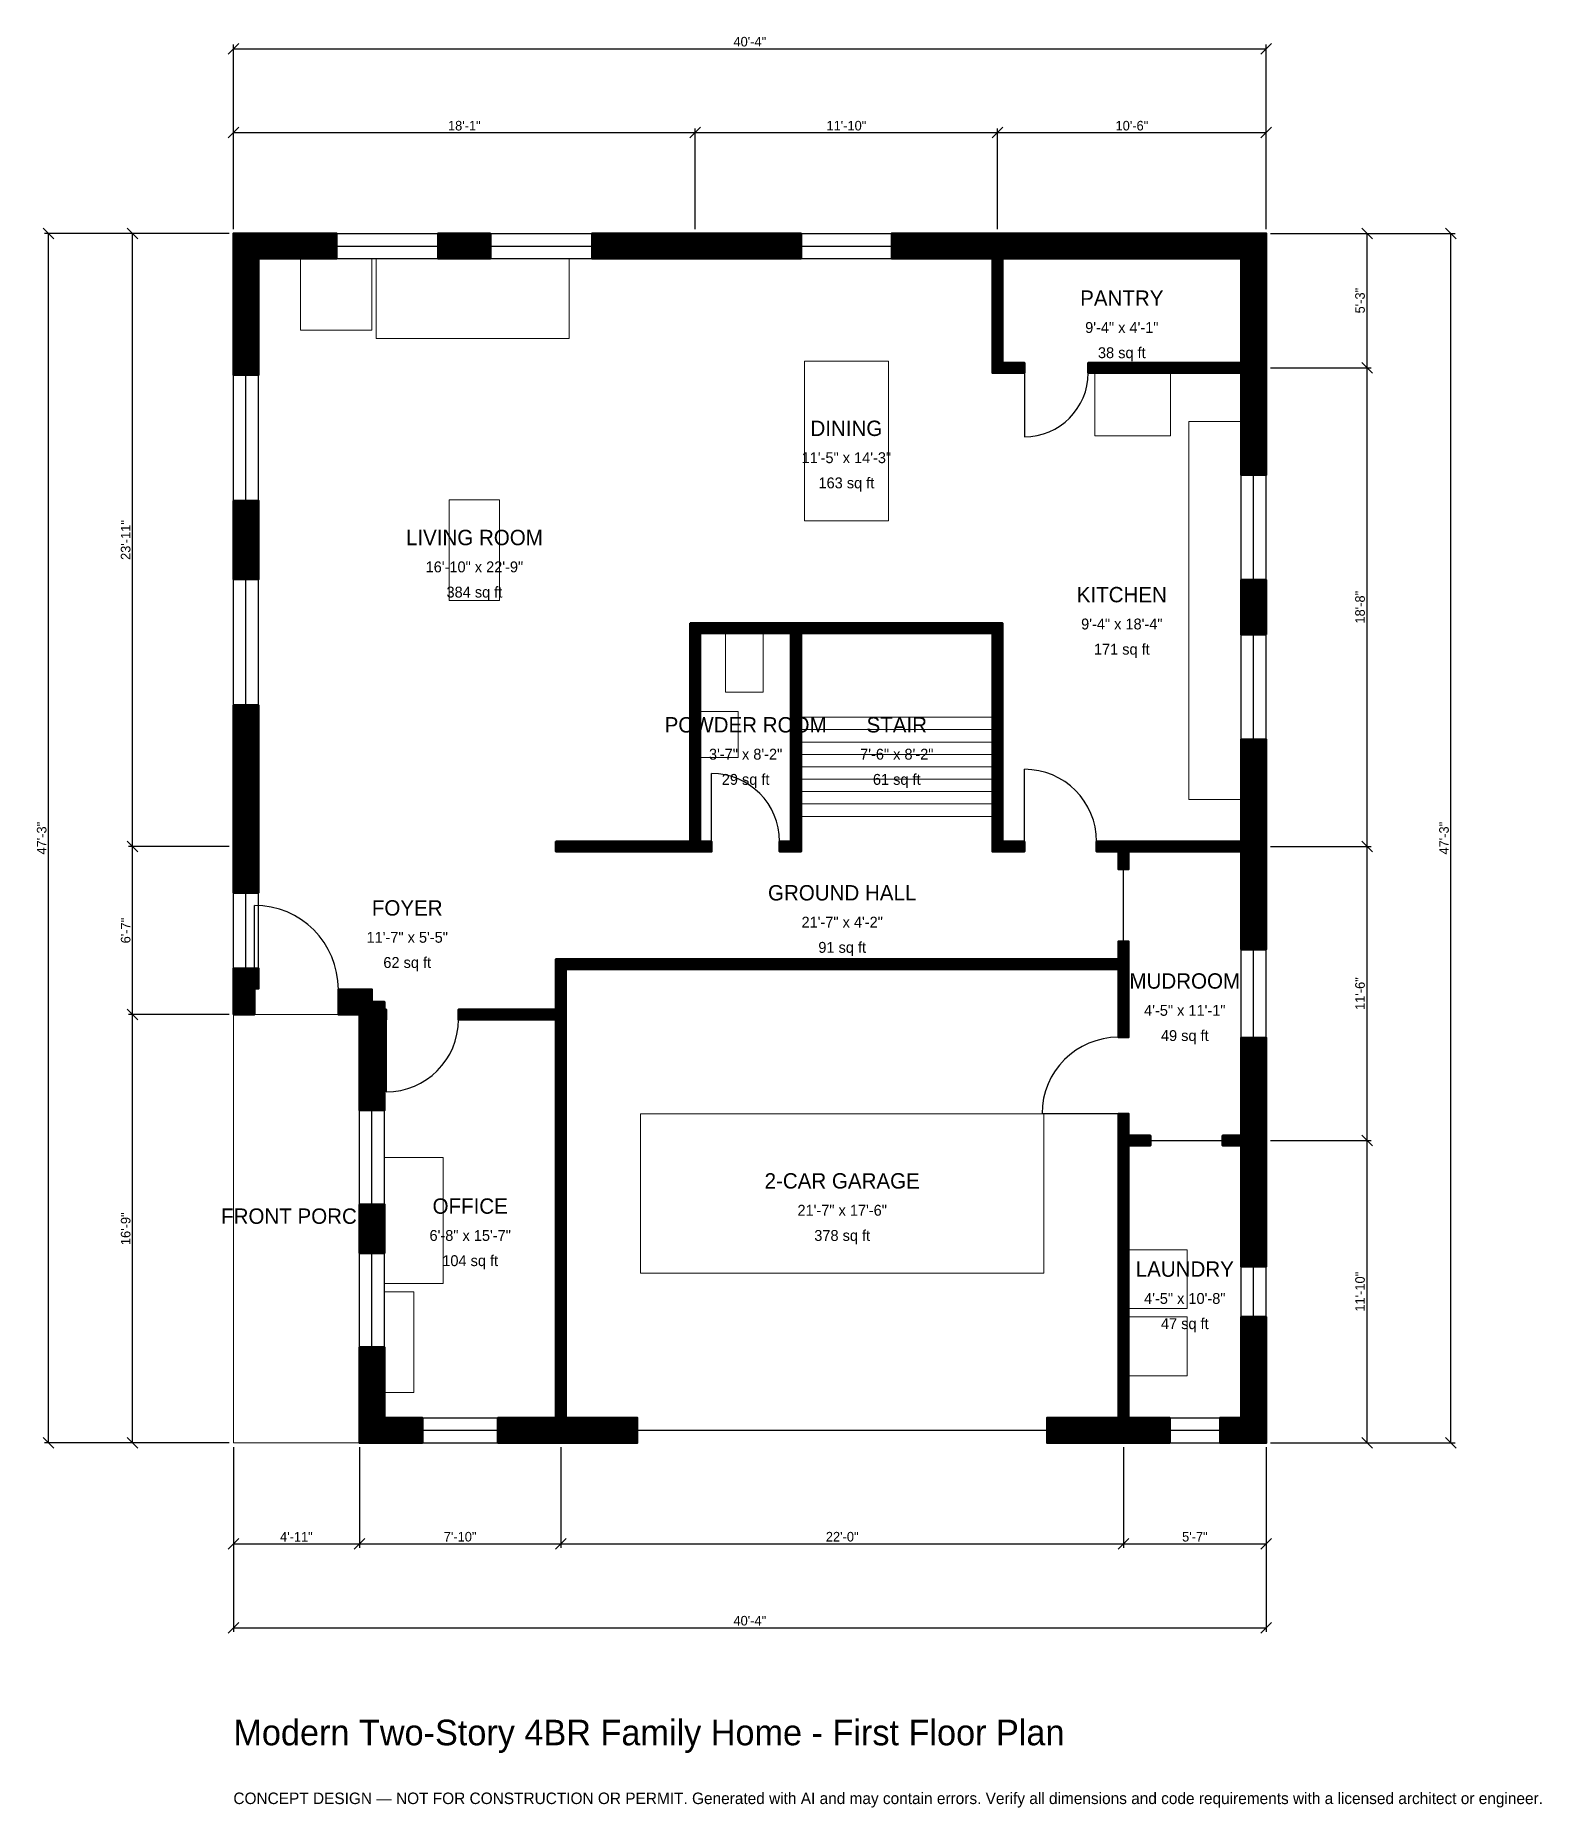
# Model space of a CAD drawing. Header units: inches. Extents: x -93 to 613, y -171 to 660.
import ezdxf
from ezdxf.enums import TextEntityAlignment as Align

# ---------------------------------------------------------------- set-up
doc = ezdxf.new("R2010")
doc.units = ezdxf.units.IN
doc.header["$MEASUREMENT"] = 0
doc.linetypes.add('DASHED', pattern=[0.6, 0.5, -0.1])
for name, color, linetype, lineweight in [('A-ANNO-DIMS', 1, 'Continuous', 13), ('A-ANNO-TEXT', 7, 'Continuous', 18), ('A-AREA-IDEN', 7, 'Continuous', 18), ('A-DOOR', 2, 'Continuous', 25), ('A-FLOR-FIXT', 9, 'Continuous', 13), ('A-FLOR-STRS', 3, 'Continuous', 18), ('A-FURN', 9, 'Continuous', 13), ('A-GLAZ', 4, 'Continuous', 25), ('A-SITE-PAVE', 8, 'Continuous', 13), ('A-WALL', 7, 'Continuous', 50), ('A-WALL-PATT', 8, 'Continuous', 13)]:
    doc.layers.add(name, color=color, linetype=linetype, lineweight=lineweight)
doc.dimstyles.new('PLAN', dxfattribs={"dimtxt": 4.5, "dimasz": 3, "dimexe": 2, "dimexo": 2, "dimgap": 1, "dimtad": 1, "dimdec": 0, "dimlunit": 4, "dimtsz": 2.5, "dimcen": 2.5, "dimclrd": 1, "dimclre": 1, "dimazin": 3, "dimtfac": 1, "dimtmove": 0, "dimatfit": 3})

msp = doc.modelspace()

# ---------------------------------------------------------------- hatches: boundary and pattern name
at = {"layer": 'A-WALL-PATT'}
h = msp.add_hatch(dxfattribs=at)
h.set_pattern_fill('ANSI31', color=8, scale=0.8)
h.paths.add_polyline_path([(151.1811, 0), (151.1811, 0), (147.6378, 0), (124.0157, 0), (124.0157, 11.811), (147.6378, 11.811), (151.1811, 11.811), (151.1811, 198.4252), (105.5118, 198.4252), (105.5118, 203.1496), (151.1811, 203.1496), (151.1811, 222.0472), (151.1811, 226.7717), (155.9055, 226.7717), (414.9606, 226.7717), (414.9606, 235.0394), (419.685, 235.0394), (419.685, 226.7717), (419.685, 222.0472), (419.685, 190.1575), (414.9606, 190.1575), (414.9606, 222.0472), (155.9055, 222.0472), (155.9055, 203.1496), (155.9055, 198.4252), (155.9055, 11.811), (159.4488, 11.811), (189.3701, 11.811), (189.3701, 0), (159.4488, 0), (155.9055, 0), (155.9055, 0), (151.1811, 0)])
h.paths.add_polyline_path([(70.8661, 0), (70.8661, 0), (59.0551, 0), (59.0551, 0), (59.0551, 0), (59.0551, 11.811), (59.0551, 11.811), (59.0551, 44.8819), (70.8661, 44.8819), (70.8661, 11.811), (88.5827, 11.811), (88.5827, 0), (70.8661, 0)])
h.paths.add_polyline_path([(59.0551, 111.811), (70.8661, 111.811), (70.8661, 88.9764), (59.0551, 88.9764), (59.0551, 111.811)])
h.paths.add_polyline_path([(59.0551, 198.4252), (59.0551, 198.4252), (59.0551, 200.7874), (56.6929, 200.7874), (56.6929, 200.7874), (49.2126, 200.7874), (49.2126, 212.5984), (64.9606, 212.5984), (64.9606, 206.6929), (70.8661, 206.6929), (70.8661, 203.1496), (71.6535, 203.1496), (71.6535, 198.4252), (70.8661, 198.4252), (70.8661, 155.9055), (59.0551, 155.9055), (59.0551, 198.4252)])
h.paths.add_polyline_path([(0, 200.7874), (0, 200.7874), (0, 200.7874), (0, 212.5984), (0, 212.5984), (0, 222.4409), (11.811, 222.4409), (11.811, 212.9921), (9.8425, 212.9921), (9.8425, 200.7874), (0, 200.7874)])
h.paths.add_polyline_path([(0, 273.622), (0, 285.4331), (0, 345.8005), (11.811, 345.8005), (11.811, 285.4331), (11.811, 273.622), (11.811, 257.874), (0, 257.874), (0, 273.622)])
h.paths.add_polyline_path([(0, 441.601), (11.811, 441.601), (11.811, 404.8556), (0, 404.8556), (0, 441.601)])
h.paths.add_polyline_path([(0, 555.1181), (0, 555.1181), (0, 566.9291), (0, 566.9291), (0, 566.9292), (11.811, 566.9292), (11.811, 566.9291), (48.3596, 566.9291), (48.3596, 555.1181), (11.811, 555.1181), (11.811, 500.6562), (0, 500.6562), (0, 555.1181)])
h.paths.add_polyline_path([(120.5381, 566.9291), (120.5381, 555.1181), (95.9974, 555.1181), (95.9974, 566.9291), (120.5381, 566.9291)])
h.paths.add_polyline_path([(210.6299, 566.9291), (222.4409, 566.9291), (266.1417, 566.9291), (266.1417, 555.1181), (222.4409, 555.1181), (210.6299, 555.1181), (168.1759, 555.1181), (168.1759, 566.9291), (210.6299, 566.9291)])
h.paths.add_polyline_path([(352.3622, 566.9291), (352.3622, 566.9291), (355.9055, 566.9291), (355.9055, 566.9292), (360.6299, 566.9292), (360.6299, 566.9291), (472.4409, 566.9291), (472.4409, 566.9292), (484.252, 566.9292), (484.252, 566.9291), (484.252, 566.9291), (484.252, 555.1181), (484.252, 555.1181), (484.252, 509.8425), (484.252, 506.2992), (484.252, 506.2992), (484.252, 501.5748), (484.252, 501.5748), (484.252, 498.0315), (484.252, 453.7402), (472.4409, 453.7402), (472.4409, 498.0315), (472.4409, 501.5748), (400.7874, 501.5748), (400.7874, 506.2992), (472.4409, 506.2992), (472.4409, 509.8425), (472.4409, 555.1181), (364.1732, 555.1181), (364.1732, 555.1181), (360.6299, 555.1181), (360.6299, 506.2992), (370.8661, 506.2992), (370.8661, 501.5748), (360.6299, 501.5748), (355.9055, 501.5748), (355.9055, 506.2992), (355.9055, 555.1181), (308.6614, 555.1181), (308.6614, 566.9291), (352.3622, 566.9291)])
h.paths.add_polyline_path([(484.252, 378.937), (472.4409, 378.937), (472.4409, 404.5276), (484.252, 404.5276), (484.252, 378.937)])
h.paths.add_polyline_path([(484.252, 281.8898), (484.252, 281.8898), (484.252, 277.1654), (484.252, 277.1654), (484.252, 273.622), (484.252, 273.622), (484.252, 231.2992), (472.4409, 231.2992), (472.4409, 277.1654), (419.685, 277.1654), (419.685, 268.8976), (414.9606, 268.8976), (414.9606, 277.1654), (404.7244, 277.1654), (404.7244, 281.8898), (414.9606, 281.8898), (419.685, 281.8898), (472.4409, 281.8898), (472.4409, 285.4331), (472.4409, 285.4331), (472.4409, 329.7244), (484.252, 329.7244), (484.252, 281.8898)])
h.paths.add_polyline_path([(484.252, 147.6378), (484.252, 144.0945), (484.252, 144.0945), (484.252, 139.3701), (484.252, 139.3701), (484.252, 135.8268), (484.252, 82.6772), (472.4409, 82.6772), (472.4409, 135.8268), (472.4409, 139.3701), (463.7795, 139.3701), (463.7795, 144.0945), (472.4409, 144.0945), (472.4409, 147.6378), (472.4409, 189.9606), (484.252, 189.9606), (484.252, 147.6378)])
h.paths.add_polyline_path([(484.252, 11.811), (484.252, 11.811), (484.252, 0), (484.252, 0), (484.252, 0), (472.4409, 0), (472.4409, 0), (462.5984, 0), (462.5984, 11.811), (472.4409, 11.811), (472.4409, 59.0551), (484.252, 59.0551), (484.252, 11.811)])
h.paths.add_polyline_path([(423.2283, 0), (419.685, 0), (419.685, 0), (414.9606, 0), (414.9606, 0), (411.4173, 0), (381.4961, 0), (381.4961, 11.811), (411.4173, 11.811), (414.9606, 11.811), (414.9606, 139.3701), (414.9606, 144.0945), (414.9606, 154.3307), (419.685, 154.3307), (419.685, 144.0945), (429.9213, 144.0945), (429.9213, 139.3701), (419.685, 139.3701), (419.685, 11.811), (423.2283, 11.811), (438.9764, 11.811), (438.9764, 0), (423.2283, 0)])
h.paths.add_polyline_path([(360.6299, 277.1654), (355.9055, 277.1654), (355.9055, 281.8898), (355.9055, 379.5276), (266.1417, 379.5276), (266.1417, 281.8898), (266.1417, 277.1654), (261.4173, 277.1654), (256.1024, 277.1654), (256.1024, 281.8898), (261.4173, 281.8898), (261.4173, 379.5276), (218.8976, 379.5276), (218.8976, 281.8898), (224.2126, 281.8898), (224.2126, 277.1654), (218.8976, 277.1654), (214.1732, 277.1654), (151.1811, 277.1654), (151.1811, 281.8898), (214.1732, 281.8898), (214.1732, 379.5276), (214.1732, 384.252), (218.8976, 384.252), (261.4173, 384.252), (266.1417, 384.252), (355.9055, 384.252), (360.6299, 384.252), (360.6299, 379.5276), (360.6299, 281.8898), (370.8661, 281.8898), (370.8661, 277.1654), (360.6299, 277.1654)])

# ---------------------------------------------------------------- linework, layer by layer
at = {"layer": 'A-DOOR'}
for p, q in [((370.8661, 501.5748), (370.8661, 471.6535)), ((370.8661, 281.8898), (370.8661, 315.748)), ((224.2126, 281.8898), (224.2126, 313.7795)), ((417.3228, 235.0394), (417.3228, 268.8976)), ((9.8425, 212.5984), (9.8425, 251.9685)), ((71.6535, 198.4252), (71.6535, 164.5669)), ((414.9606, 154.3307), (379.1339, 154.3307)), ((429.9213, 141.7323), (463.7795, 141.7323))]:
    msp.add_line(p, q, dxfattribs=at)
at = {"layer": 'A-DOOR', "linetype": 'DASHED'}
msp.add_line((189.3701, 5.9055), (381.4961, 5.9055), dxfattribs=at)
at = {"layer": 'A-DOOR'}
for centre, radius, start, end in [((370.8661, 501.5748), 29.9213, 270, 360), ((370.8661, 281.8898), 33.8583, 0, 90), ((224.2126, 281.8898), 31.8898, 0, 90), ((9.8425, 212.5984), 39.3701, 0, 90), ((71.6535, 198.4252), 33.8583, 270, 360), ((414.9606, 154.3307), 35.8268, 90, 180)]:
    msp.add_arc(centre, radius, start, end, dxfattribs=at)
at = {"layer": 'A-FLOR-FIXT'}
for points in [[(448.0315, 301.5748), (472.4409, 301.5748), (472.4409, 478.7402), (448.0315, 478.7402)], [(230.7087, 351.9685), (248.4252, 351.9685), (248.4252, 379.5276), (230.7087, 379.5276)], [(218.8976, 321.2598), (236.6142, 321.2598), (236.6142, 342.9134), (218.8976, 342.9134)]]:
    msp.add_lwpolyline(points, close=True, dxfattribs=at)
at = {"layer": 'A-FLOR-STRS'}
for p, q in [((266.1417, 340.1575), (355.9055, 340.1575)), ((266.1417, 334.3504), (355.9055, 334.3504)), ((266.1417, 328.5433), (355.9055, 328.5433)), ((266.1417, 322.7362), (355.9055, 322.7362)), ((266.1417, 316.9291), (355.9055, 316.9291)), ((266.1417, 311.122), (355.9055, 311.122)), ((266.1417, 305.315), (355.9055, 305.315)), ((266.1417, 299.5079), (355.9055, 299.5079)), ((266.1417, 293.7008), (355.9055, 293.7008))]:
    msp.add_line(p, q, dxfattribs=at)
at = {"layer": 'A-FURN'}
for points in [[(31.4961, 521.6535), (64.9606, 521.6535), (64.9606, 555.1181), (31.4961, 555.1181)], [(66.9291, 517.7165), (157.4803, 517.7165), (157.4803, 555.1181), (66.9291, 555.1181)], [(267.7165, 432.2835), (307.0866, 432.2835), (307.0866, 507.0866), (267.7165, 507.0866)], [(403.937, 472.0472), (439.3701, 472.0472), (439.3701, 501.5748), (403.937, 501.5748)], [(101.1811, 394.8819), (124.8031, 394.8819), (124.8031, 442.126), (101.1811, 442.126)], [(190.9449, 79.5276), (379.9213, 79.5276), (379.9213, 154.3307), (190.9449, 154.3307)], [(70.8661, 74.8031), (98.4252, 74.8031), (98.4252, 133.8583), (70.8661, 133.8583)], [(419.685, 62.9921), (447.2441, 62.9921), (447.2441, 90.5512), (419.685, 90.5512)], [(70.8661, 23.622), (84.6457, 23.622), (84.6457, 70.8661), (70.8661, 70.8661)], [(419.685, 31.4961), (447.2441, 31.4961), (447.2441, 59.0551), (419.685, 59.0551)]]:
    msp.add_lwpolyline(points, close=True, dxfattribs=at)
at = {"layer": 'A-GLAZ'}
for p, q in [((48.3596, 566.9291), (95.9974, 566.9291)), ((120.5381, 566.9291), (168.1759, 566.9291)), ((266.1417, 566.9291), (308.6614, 566.9291)), ((48.3596, 561.0236), (95.9974, 561.0236)), ((120.5381, 561.0236), (168.1759, 561.0236)), ((266.1417, 561.0236), (308.6614, 561.0236)), ((48.3596, 555.1181), (95.9974, 555.1181)), ((120.5381, 555.1181), (168.1759, 555.1181)), ((266.1417, 555.1181), (308.6614, 555.1181)), ((0, 441.601), (0, 500.6562)), ((5.9055, 441.601), (5.9055, 500.6562)), ((11.811, 441.601), (11.811, 500.6562)), ((472.4409, 404.5276), (472.4409, 453.7402)), ((478.3465, 404.5276), (478.3465, 453.7402)), ((484.252, 404.5276), (484.252, 453.7402)), ((0, 345.8005), (0, 404.8556)), ((5.9055, 345.8005), (5.9055, 404.8556)), ((11.811, 345.8005), (11.811, 404.8556)), ((472.4409, 329.7244), (472.4409, 378.937)), ((478.3465, 329.7244), (478.3465, 378.937)), ((484.252, 329.7244), (484.252, 378.937)), ((0, 222.4409), (0, 257.874)), ((5.9055, 222.4409), (5.9055, 257.874)), ((11.811, 222.4409), (11.811, 257.874)), ((472.4409, 189.9606), (472.4409, 231.2992)), ((478.3465, 189.9606), (478.3465, 231.2992)), ((484.252, 189.9606), (484.252, 231.2992)), ((59.0551, 111.811), (59.0551, 155.9055)), ((64.9606, 111.811), (64.9606, 155.9055)), ((70.8661, 111.811), (70.8661, 155.9055)), ((59.0551, 44.8819), (59.0551, 88.9764)), ((64.9606, 44.8819), (64.9606, 88.9764)), ((70.8661, 44.8819), (70.8661, 88.9764)), ((472.4409, 59.0551), (472.4409, 82.6772)), ((478.3465, 59.0551), (478.3465, 82.6772)), ((484.252, 59.0551), (484.252, 82.6772)), ((88.5827, 11.811), (124.0157, 11.811)), ((438.9764, 11.811), (462.5984, 11.811)), ((88.5827, 5.9055), (124.0157, 5.9055)), ((88.5827, 0), (124.0157, 0)), ((438.9764, 5.9055), (462.5984, 5.9055)), ((438.9764, 0), (462.5984, 0))]:
    msp.add_line(p, q, dxfattribs=at)
at = {"layer": 'A-SITE-PAVE', "linetype": 'DASHED'}
msp.add_lwpolyline([(0, 0), (59.0551, 0), (59.0551, 200.7874), (0, 200.7874)], close=True, dxfattribs=at)
at = {"layer": 'A-WALL'}
for points in [[(0, 555.1181), (0, 555.1181), (0, 566.9291), (0, 566.9291), (0, 566.9292), (11.811, 566.9292), (11.811, 566.9291), (48.3596, 566.9291), (48.3596, 555.1181), (11.811, 555.1181), (11.811, 500.6562), (0, 500.6562), (0, 555.1181)], [(120.5381, 566.9291), (120.5381, 555.1181), (95.9974, 555.1181), (95.9974, 566.9291), (120.5381, 566.9291)], [(210.6299, 566.9291), (222.4409, 566.9291), (266.1417, 566.9291), (266.1417, 555.1181), (222.4409, 555.1181), (210.6299, 555.1181), (168.1759, 555.1181), (168.1759, 566.9291), (210.6299, 566.9291)], [(352.3622, 566.9291), (352.3622, 566.9291), (355.9055, 566.9291), (355.9055, 566.9292), (360.6299, 566.9292), (360.6299, 566.9291), (472.4409, 566.9291), (472.4409, 566.9292), (484.252, 566.9292), (484.252, 566.9291), (484.252, 566.9291), (484.252, 555.1181), (484.252, 555.1181), (484.252, 509.8425), (484.252, 506.2992), (484.252, 506.2992), (484.252, 501.5748), (484.252, 501.5748), (484.252, 498.0315), (484.252, 453.7402), (472.4409, 453.7402), (472.4409, 498.0315), (472.4409, 501.5748), (400.7874, 501.5748), (400.7874, 506.2992), (472.4409, 506.2992), (472.4409, 509.8425), (472.4409, 555.1181), (364.1732, 555.1181), (364.1732, 555.1181), (360.6299, 555.1181), (360.6299, 506.2992), (370.8661, 506.2992), (370.8661, 501.5748), (360.6299, 501.5748), (355.9055, 501.5748), (355.9055, 506.2992), (355.9055, 555.1181), (308.6614, 555.1181), (308.6614, 566.9291), (352.3622, 566.9291)], [(0, 441.601), (11.811, 441.601), (11.811, 404.8556), (0, 404.8556), (0, 441.601)], [(484.252, 378.937), (472.4409, 378.937), (472.4409, 404.5276), (484.252, 404.5276), (484.252, 378.937)], [(360.6299, 277.1654), (355.9055, 277.1654), (355.9055, 281.8898), (355.9055, 379.5276), (266.1417, 379.5276), (266.1417, 281.8898), (266.1417, 277.1654), (261.4173, 277.1654), (256.1024, 277.1654), (256.1024, 281.8898), (261.4173, 281.8898), (261.4173, 379.5276), (218.8976, 379.5276), (218.8976, 281.8898), (224.2126, 281.8898), (224.2126, 277.1654), (218.8976, 277.1654), (214.1732, 277.1654), (151.1811, 277.1654), (151.1811, 281.8898), (214.1732, 281.8898), (214.1732, 379.5276), (214.1732, 384.252), (218.8976, 384.252), (261.4173, 384.252), (266.1417, 384.252), (355.9055, 384.252), (360.6299, 384.252), (360.6299, 379.5276), (360.6299, 281.8898), (370.8661, 281.8898), (370.8661, 277.1654), (360.6299, 277.1654)], [(0, 273.622), (0, 285.4331), (0, 345.8005), (11.811, 345.8005), (11.811, 285.4331), (11.811, 273.622), (11.811, 257.874), (0, 257.874), (0, 273.622)], [(484.252, 281.8898), (484.252, 281.8898), (484.252, 277.1654), (484.252, 277.1654), (484.252, 273.622), (484.252, 273.622), (484.252, 231.2992), (472.4409, 231.2992), (472.4409, 277.1654), (419.685, 277.1654), (419.685, 268.8976), (414.9606, 268.8976), (414.9606, 277.1654), (404.7244, 277.1654), (404.7244, 281.8898), (414.9606, 281.8898), (419.685, 281.8898), (472.4409, 281.8898), (472.4409, 285.4331), (472.4409, 285.4331), (472.4409, 329.7244), (484.252, 329.7244), (484.252, 281.8898)], [(151.1811, 0), (151.1811, 0), (147.6378, 0), (124.0157, 0), (124.0157, 11.811), (147.6378, 11.811), (151.1811, 11.811), (151.1811, 198.4252), (105.5118, 198.4252), (105.5118, 203.1496), (151.1811, 203.1496), (151.1811, 222.0472), (151.1811, 226.7717), (155.9055, 226.7717), (414.9606, 226.7717), (414.9606, 235.0394), (419.685, 235.0394), (419.685, 226.7717), (419.685, 222.0472), (419.685, 190.1575), (414.9606, 190.1575), (414.9606, 222.0472), (155.9055, 222.0472), (155.9055, 203.1496), (155.9055, 198.4252), (155.9055, 11.811), (159.4488, 11.811), (189.3701, 11.811), (189.3701, 0), (159.4488, 0), (155.9055, 0), (155.9055, 0), (151.1811, 0)], [(0, 200.7874), (0, 200.7874), (0, 200.7874), (0, 212.5984), (0, 212.5984), (0, 222.4409), (11.811, 222.4409), (11.811, 212.9921), (9.8425, 212.9921), (9.8425, 200.7874), (0, 200.7874)], [(59.0551, 198.4252), (59.0551, 198.4252), (59.0551, 200.7874), (56.6929, 200.7874), (56.6929, 200.7874), (49.2126, 200.7874), (49.2126, 212.5984), (64.9606, 212.5984), (64.9606, 206.6929), (70.8661, 206.6929), (70.8661, 203.1496), (71.6535, 203.1496), (71.6535, 198.4252), (70.8661, 198.4252), (70.8661, 155.9055), (59.0551, 155.9055), (59.0551, 198.4252)], [(484.252, 147.6378), (484.252, 144.0945), (484.252, 144.0945), (484.252, 139.3701), (484.252, 139.3701), (484.252, 135.8268), (484.252, 82.6772), (472.4409, 82.6772), (472.4409, 135.8268), (472.4409, 139.3701), (463.7795, 139.3701), (463.7795, 144.0945), (472.4409, 144.0945), (472.4409, 147.6378), (472.4409, 189.9606), (484.252, 189.9606), (484.252, 147.6378)], [(423.2283, 0), (419.685, 0), (419.685, 0), (414.9606, 0), (414.9606, 0), (411.4173, 0), (381.4961, 0), (381.4961, 11.811), (411.4173, 11.811), (414.9606, 11.811), (414.9606, 139.3701), (414.9606, 144.0945), (414.9606, 154.3307), (419.685, 154.3307), (419.685, 144.0945), (429.9213, 144.0945), (429.9213, 139.3701), (419.685, 139.3701), (419.685, 11.811), (423.2283, 11.811), (438.9764, 11.811), (438.9764, 0), (423.2283, 0)], [(59.0551, 111.811), (70.8661, 111.811), (70.8661, 88.9764), (59.0551, 88.9764), (59.0551, 111.811)], [(484.252, 11.811), (484.252, 11.811), (484.252, 0), (484.252, 0), (484.252, 0), (472.4409, 0), (472.4409, 0), (462.5984, 0), (462.5984, 11.811), (472.4409, 11.811), (472.4409, 59.0551), (484.252, 59.0551), (484.252, 11.811)], [(70.8661, 0), (70.8661, 0), (59.0551, 0), (59.0551, 0), (59.0551, 0), (59.0551, 11.811), (59.0551, 11.811), (59.0551, 44.8819), (70.8661, 44.8819), (70.8661, 11.811), (88.5827, 11.811), (88.5827, 0), (70.8661, 0)]]:
    msp.add_lwpolyline(points, close=True, dxfattribs=at)

# ---------------------------------------------------------------- texts
at = {"layer": 'A-ANNO-TEXT'}
for s, height, p in [('Modern Two-Story 4BR Family Home - First Floor Plan', 12, (0, -141.7323)), ('CONCEPT DESIGN — NOT FOR CONSTRUCTION OR PERMIT. Generated with AI and may contain errors. Verify all dimensions and code requirements with a licensed architect or engineer.', 5.4, (0, -169.2913))]:
    msp.add_text(s, height=height, dxfattribs=at).set_placement(p)
at = {"layer": 'A-AREA-IDEN'}
for s, height, p in [('PANTRY', 7.2, (416.5354, 536.6142)), ('9\'-4" x 4\'-1"', 5.1, (416.5354, 522.8346)), ('38 sq ft', 5.1, (416.5354, 511.0236)), ('DINING', 7.2, (287.4016, 475.5906)), ('11\'-5" x 14\'-3"', 5.1, (287.4016, 461.811)), ('163 sq ft', 5.1, (287.4016, 450)), ('LIVING ROOM', 7.2, (112.9921, 424.4094)), ('16\'-10" x 22\'-9"', 5.1, (112.9921, 410.6299)), ('384 sq ft', 5.1, (112.9921, 398.8189)), ('KITCHEN', 7.2, (416.5354, 397.6378)), ('9\'-4" x 18\'-4"', 5.1, (416.5354, 383.8583)), ('171 sq ft', 5.1, (416.5354, 372.0472)), ('POWDER ROOM', 7.2, (240.1575, 336.6142)), ('STAIR', 7.2, (311.0236, 336.6142)), ('3\'-7" x 8\'-2"', 5.1, (240.1575, 322.8346)), ('7\'-6" x 8\'-2"', 5.1, (311.0236, 322.8346)), ('29 sq ft', 5.1, (240.1575, 311.0236)), ('61 sq ft', 5.1, (311.0236, 311.0236)), ('GROUND HALL', 7.2, (285.4331, 257.874)), ('FOYER', 7.2, (81.4961, 250.7874)), ('21\'-7" x 4\'-2"', 5.1, (285.4331, 244.0945)), ('11\'-7" x 5\'-5"', 5.1, (81.4961, 237.0079)), ('91 sq ft', 5.1, (285.4331, 232.2835)), ('62 sq ft', 5.1, (81.4961, 225.1969)), ('MUDROOM', 7.2, (446.063, 216.5354)), ('4\'-5" x 11\'-1"', 5.1, (446.063, 202.7559)), ('49 sq ft', 5.1, (446.063, 190.9449)), ('2-CAR GARAGE', 7.2, (285.4331, 122.8346)), ('FRONT PORCH', 7.2, (29.5276, 106.2992)), ('OFFICE', 7.2, (111.0236, 111.0236)), ('21\'-7" x 17\'-6"', 5.1, (285.4331, 109.0551)), ('6\'-8" x 15\'-7"', 5.1, (111.0236, 97.2441)), ('378 sq ft', 5.1, (285.4331, 97.2441)), ('104 sq ft', 5.1, (111.0236, 85.4331)), ('LAUNDRY', 7.2, (446.063, 81.4961)), ('4\'-5" x 10\'-8"', 5.1, (446.063, 67.7165)), ('47 sq ft', 5.1, (446.063, 55.9055))]:
    msp.add_text(s, height=height, dxfattribs=at).set_placement(p, align=Align.MIDDLE_CENTER)

# ---------------------------------------------------------------- dimensions: what is measured, and where the dimension line sits
at = {"layer": 'A-ANNO-DIMS'}
for base, p1, p2, text in [((0, 653.5433), (0, 566.9291), (484.252, 566.9291), '40\'-4"'), ((0, 614.1732), (0, 566.9291), (216.5354, 566.9291), '18\'-1"'), ((216.5354, 614.1732), (216.5354, 566.9291), (358.2677, 566.9291), '11\'-10"'), ((358.2677, 614.1732), (358.2677, 566.9291), (484.252, 566.9291), '10\'-6"'), ((0, -47.2441), (0, 0), (59.0551, 0), '4\'-11"'), ((0, -86.6142), (0, 0), (484.252, 0), '40\'-4"'), ((59.0551, -47.2441), (59.0551, 0), (153.5433, 0), '7\'-10"'), ((153.5433, -47.2441), (153.5433, 0), (417.3228, 0), '22\'-0"'), ((417.3228, -47.2441), (417.3228, 0), (484.252, 0), '5\'-7"')]:
    msp.add_linear_dim(base=base, p1=p1, p2=p2, text=text, dimstyle='PLAN', dxfattribs=at).render()
for base, p1, p2, text in [((-86.6142, 0), (0, 0), (0, 566.9291), '47\'-3"'), ((-47.2441, 279.5276), (0, 279.5276), (0, 566.9291), '23\'-11"'), ((531.4961, 503.937), (484.252, 503.937), (484.252, 566.9291), '5\'-3"'), ((570.8661, 0), (484.252, 0), (484.252, 566.9291), '47\'-3"'), ((531.4961, 279.5276), (484.252, 279.5276), (484.252, 503.937), '18\'-8"'), ((-47.2441, 200.7874), (0, 200.7874), (0, 279.5276), '6\'-7"'), ((531.4961, 141.7323), (484.252, 141.7323), (484.252, 279.5276), '11\'-6"'), ((-47.2441, 0), (0, 0), (0, 200.7874), '16\'-9"'), ((531.4961, 0), (484.252, 0), (484.252, 141.7323), '11\'-10"')]:
    msp.add_linear_dim(base=base, p1=p1, p2=p2, angle=90, text=text, dimstyle='PLAN', dxfattribs=at).render()

doc.saveas('drawing.dxf')
